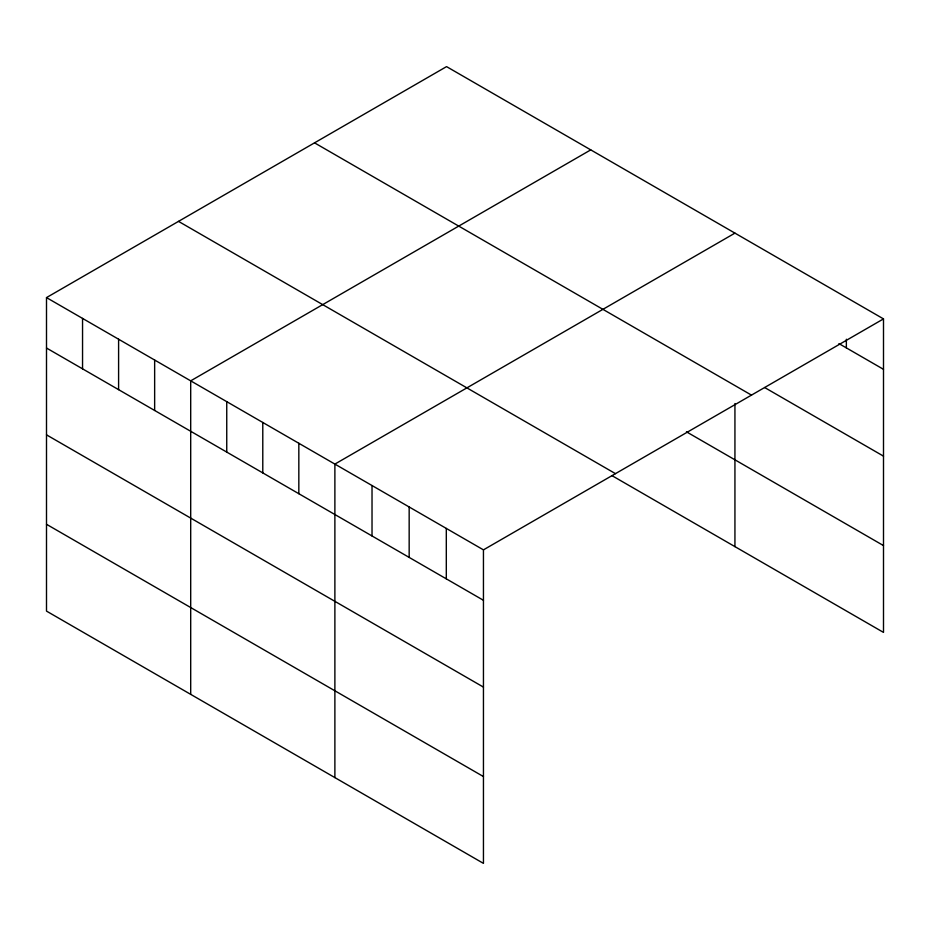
<?xml version="1.0" encoding="UTF-8"?>
<svg xmlns="http://www.w3.org/2000/svg" width="930" height="930" viewBox="0 0 930 930"><rect width="100%" height="100%" fill="white"/><g stroke="black" fill="none" stroke-linecap="round" stroke-linejoin="round"><path stroke-width="1.4" d="M46.5 297.6L483.449 549.863L483.449 863.377L46.5 611.103L46.5 297.6L446.551 66.623L883.5 318.897L883.5 632.4L611.882 475.579M590.748 149.881L190.697 380.847L190.697 694.35M734.933 233.128L334.881 464.093L334.881 777.596M483.449 549.863L883.5 318.897M838.93 343.6L883.5 369.326M764.646 387.531L883.5 456.142M314.538 142.848L751.487 395.122M686.456 431.822L883.5 545.585M178.514 221.375L615.462 473.649M46.5 348.029L483.449 600.292M46.5 434.845L483.449 687.107M46.5 524.288L483.449 776.562M846.358 339.241L846.358 347.89M734.933 403.55L734.933 546.631M446.307 528.426L446.307 578.855M409.165 506.978L409.165 557.407M372.023 485.541L372.023 535.971M298.832 443.285L298.832 493.714M262.783 422.476L262.783 472.905M226.746 401.655L226.746 452.085M154.647 360.038L154.647 410.467M118.598 339.218L118.598 389.647M82.549 318.409L82.549 368.838"/></g></svg>
